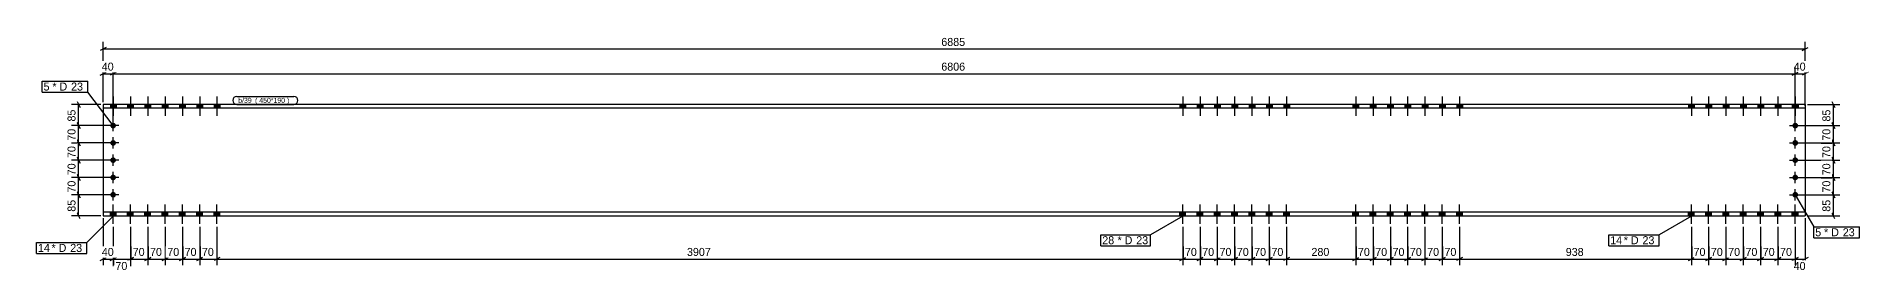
# Model space of a CAD drawing. Header units: millimetres. Extents: x 32 to 20329, y 26 to 977.
# Drawn here: x 12953 to 20329, y 26 to 977 of the extents above; entities that cross this region are included whole.
import ezdxf

# ---------------------------------------------------------------- set-up
doc = ezdxf.new("R2010")
doc.units = ezdxf.units.MM
doc.styles.add('Comic Sans MS', font='COMIC.TTF', dxfattribs={"height": 0.2})

msp = doc.modelspace()

# ---------------------------------------------------------------- hatches: boundary and pattern name
at = {"linetype": 'Continuous'}
for points in [[(13252, 686.8), (13275, 686.8), (13275, 701.4), (13252, 701.4)], [(13252, 686.8), (13275, 686.8), (13275, 701.4), (13252, 701.4)], [(13322, 686.8), (13345, 686.8), (13345, 701.4), (13322, 701.4)], [(13322, 686.8), (13345, 686.8), (13345, 701.4), (13322, 701.4)], [(13392, 686.8), (13415, 686.8), (13415, 701.4), (13392, 701.4)], [(13392, 686.8), (13415, 686.8), (13415, 701.4), (13392, 701.4)], [(13462, 686.8), (13485, 686.8), (13485, 701.4), (13462, 701.4)], [(13462, 686.8), (13485, 686.8), (13485, 701.4), (13462, 701.4)], [(13532, 686.8), (13555, 686.8), (13555, 701.4), (13532, 701.4)], [(13532, 686.8), (13555, 686.8), (13555, 701.4), (13532, 701.4)], [(13602, 686.8), (13625, 686.8), (13625, 701.4), (13602, 701.4)], [(13602, 686.8), (13625, 686.8), (13625, 701.4), (13602, 701.4)], [(13672, 686.8), (13695, 686.8), (13695, 701.4), (13672, 701.4)], [(13672, 686.8), (13695, 686.8), (13695, 701.4), (13672, 701.4)], [(17602.3, 701.4), (17579.3, 701.4), (17579.3, 686.8), (17602.3, 686.8)], [(17602.3, 701.4), (17579.3, 701.4), (17579.3, 686.8), (17602.3, 686.8)], [(17672.3, 701.4), (17649.3, 701.4), (17649.3, 686.8), (17672.3, 686.8)], [(17672.3, 701.4), (17649.3, 701.4), (17649.3, 686.8), (17672.3, 686.8)], [(17742.3, 701.4), (17719.3, 701.4), (17719.3, 686.8), (17742.3, 686.8)], [(17742.3, 701.4), (17719.3, 701.4), (17719.3, 686.8), (17742.3, 686.8)], [(17812.3, 701.4), (17789.3, 701.4), (17789.3, 686.8), (17812.3, 686.8)], [(17812.3, 701.4), (17789.3, 701.4), (17789.3, 686.8), (17812.3, 686.8)], [(17882.3, 701.4), (17859.3, 701.4), (17859.3, 686.8), (17882.3, 686.8)], [(17882.3, 701.4), (17859.3, 701.4), (17859.3, 686.8), (17882.3, 686.8)], [(17952.3, 701.4), (17929.3, 701.4), (17929.3, 686.8), (17952.3, 686.8)], [(17952.3, 701.4), (17929.3, 701.4), (17929.3, 686.8), (17952.3, 686.8)], [(18022.3, 701.4), (17999.3, 701.4), (17999.3, 686.8), (18022.3, 686.8)], [(18022.3, 701.4), (17999.3, 701.4), (17999.3, 686.8), (18022.3, 686.8)], [(18279.3, 686.8), (18302.3, 686.8), (18302.3, 701.4), (18279.3, 701.4)], [(18279.3, 686.8), (18302.3, 686.8), (18302.3, 701.4), (18279.3, 701.4)], [(18349.3, 686.8), (18372.3, 686.8), (18372.3, 701.4), (18349.3, 701.4)], [(18349.3, 686.8), (18372.3, 686.8), (18372.3, 701.4), (18349.3, 701.4)], [(18419.3, 686.8), (18442.3, 686.8), (18442.3, 701.4), (18419.3, 701.4)], [(18419.3, 686.8), (18442.3, 686.8), (18442.3, 701.4), (18419.3, 701.4)], [(18489.3, 686.8), (18512.3, 686.8), (18512.3, 701.4), (18489.3, 701.4)], [(18489.3, 686.8), (18512.3, 686.8), (18512.3, 701.4), (18489.3, 701.4)], [(18559.3, 686.8), (18582.3, 686.8), (18582.3, 701.4), (18559.3, 701.4)], [(18559.3, 686.8), (18582.3, 686.8), (18582.3, 701.4), (18559.3, 701.4)], [(18629.3, 686.8), (18652.3, 686.8), (18652.3, 701.4), (18629.3, 701.4)], [(18629.3, 686.8), (18652.3, 686.8), (18652.3, 701.4), (18629.3, 701.4)], [(18699.3, 686.8), (18722.3, 686.8), (18722.3, 701.4), (18699.3, 701.4)], [(18699.3, 686.8), (18722.3, 686.8), (18722.3, 701.4), (18699.3, 701.4)], [(19660.2, 701.4), (19637.2, 701.4), (19637.2, 686.8), (19660.2, 686.8)], [(19660.2, 701.4), (19637.2, 701.4), (19637.2, 686.8), (19660.2, 686.8)], [(19730.2, 701.4), (19707.2, 701.4), (19707.2, 686.8), (19730.2, 686.8)], [(19730.2, 701.4), (19707.2, 701.4), (19707.2, 686.8), (19730.2, 686.8)], [(19800.2, 701.4), (19777.2, 701.4), (19777.2, 686.8), (19800.2, 686.8)], [(19800.2, 701.4), (19777.2, 701.4), (19777.2, 686.8), (19800.2, 686.8)], [(19870.2, 701.4), (19847.2, 701.4), (19847.2, 686.8), (19870.2, 686.8)], [(19870.2, 701.4), (19847.2, 701.4), (19847.2, 686.8), (19870.2, 686.8)], [(19940.2, 701.4), (19917.2, 701.4), (19917.2, 686.8), (19940.2, 686.8)], [(19940.2, 701.4), (19917.2, 701.4), (19917.2, 686.8), (19940.2, 686.8)], [(20010.2, 701.4), (19987.2, 701.4), (19987.2, 686.8), (20010.2, 686.8)], [(20010.2, 701.4), (19987.2, 701.4), (19987.2, 686.8), (20010.2, 686.8)], [(20080.2, 701.4), (20057.2, 701.4), (20057.2, 686.8), (20080.2, 686.8)], [(20080.2, 701.4), (20057.2, 701.4), (20057.2, 686.8), (20080.2, 686.8)], [(13251.8, 616.4, -1), (13274.8, 616.4, -1)], [(20057.5, 616.4, -1), (20080.5, 616.4, -1)], [(13251.8, 546.4, -1), (13274.8, 546.4, -1)], [(20057.5, 546.4, -1), (20080.5, 546.4, -1)], [(13251.8, 476.4, -1), (13274.8, 476.4, -1)], [(20057.5, 476.4, -1), (20080.5, 476.4, -1)], [(13251.8, 406.4, -1), (13274.8, 406.4, -1)], [(20057.5, 406.4, -1), (20080.5, 406.4, -1)], [(13251.8, 336.4, -1), (13274.8, 336.4, -1)], [(20057.5, 336.4, -1), (20080.5, 336.4, -1)], [(13252, 251.4), (13275, 251.4), (13275, 266), (13252, 266)], [(13252, 251.4), (13275, 251.4), (13275, 266), (13252, 266)], [(13322, 251.4), (13345, 251.4), (13345, 266), (13322, 266)], [(13322, 251.4), (13345, 251.4), (13345, 266), (13322, 266)], [(13392, 251.4), (13415, 251.4), (13415, 266), (13392, 266)], [(13392, 251.4), (13415, 251.4), (13415, 266), (13392, 266)], [(13462, 251.4), (13485, 251.4), (13485, 266), (13462, 266)], [(13462, 251.4), (13485, 251.4), (13485, 266), (13462, 266)], [(13532, 251.4), (13555, 251.4), (13555, 266), (13532, 266)], [(13532, 251.4), (13555, 251.4), (13555, 266), (13532, 266)], [(13602, 251.4), (13625, 251.4), (13625, 266), (13602, 266)], [(13602, 251.4), (13625, 251.4), (13625, 266), (13602, 266)], [(13672, 251.4), (13695, 251.4), (13695, 266), (13672, 266)], [(13672, 251.4), (13695, 251.4), (13695, 266), (13672, 266)], [(17602.3, 266), (17579.3, 266), (17579.3, 251.4), (17602.3, 251.4)], [(17602.3, 266), (17579.3, 266), (17579.3, 251.4), (17602.3, 251.4)], [(17672.3, 266), (17649.3, 266), (17649.3, 251.4), (17672.3, 251.4)], [(17672.3, 266), (17649.3, 266), (17649.3, 251.4), (17672.3, 251.4)], [(17742.3, 266), (17719.3, 266), (17719.3, 251.4), (17742.3, 251.4)], [(17742.3, 266), (17719.3, 266), (17719.3, 251.4), (17742.3, 251.4)], [(17812.3, 266), (17789.3, 266), (17789.3, 251.4), (17812.3, 251.4)], [(17812.3, 266), (17789.3, 266), (17789.3, 251.4), (17812.3, 251.4)], [(17882.3, 266), (17859.3, 266), (17859.3, 251.4), (17882.3, 251.4)], [(17882.3, 266), (17859.3, 266), (17859.3, 251.4), (17882.3, 251.4)], [(17952.3, 266), (17929.3, 266), (17929.3, 251.4), (17952.3, 251.4)], [(17952.3, 266), (17929.3, 266), (17929.3, 251.4), (17952.3, 251.4)], [(18022.3, 266), (17999.3, 266), (17999.3, 251.4), (18022.3, 251.4)], [(18022.3, 266), (17999.3, 266), (17999.3, 251.4), (18022.3, 251.4)], [(18279.3, 251.4), (18302.3, 251.4), (18302.3, 266), (18279.3, 266)], [(18279.3, 251.4), (18302.3, 251.4), (18302.3, 266), (18279.3, 266)], [(18349.3, 251.4), (18372.3, 251.4), (18372.3, 266), (18349.3, 266)], [(18349.3, 251.4), (18372.3, 251.4), (18372.3, 266), (18349.3, 266)], [(18419.3, 251.4), (18442.3, 251.4), (18442.3, 266), (18419.3, 266)], [(18419.3, 251.4), (18442.3, 251.4), (18442.3, 266), (18419.3, 266)], [(18489.3, 251.4), (18512.3, 251.4), (18512.3, 266), (18489.3, 266)], [(18489.3, 251.4), (18512.3, 251.4), (18512.3, 266), (18489.3, 266)], [(18559.3, 251.4), (18582.3, 251.4), (18582.3, 266), (18559.3, 266)], [(18559.3, 251.4), (18582.3, 251.4), (18582.3, 266), (18559.3, 266)], [(18629.3, 251.4), (18652.3, 251.4), (18652.3, 266), (18629.3, 266)], [(18629.3, 251.4), (18652.3, 251.4), (18652.3, 266), (18629.3, 266)], [(18699.3, 251.4), (18722.3, 251.4), (18722.3, 266), (18699.3, 266)], [(18699.3, 251.4), (18722.3, 251.4), (18722.3, 266), (18699.3, 266)], [(19660.2, 266), (19637.2, 266), (19637.2, 251.4), (19660.2, 251.4)], [(19660.2, 266), (19637.2, 266), (19637.2, 251.4), (19660.2, 251.4)], [(19730.2, 266), (19707.2, 266), (19707.2, 251.4), (19730.2, 251.4)], [(19730.2, 266), (19707.2, 266), (19707.2, 251.4), (19730.2, 251.4)], [(19800.2, 266), (19777.2, 266), (19777.2, 251.4), (19800.2, 251.4)], [(19800.2, 266), (19777.2, 266), (19777.2, 251.4), (19800.2, 251.4)], [(19870.2, 266), (19847.2, 266), (19847.2, 251.4), (19870.2, 251.4)], [(19870.2, 266), (19847.2, 266), (19847.2, 251.4), (19870.2, 251.4)], [(19940.2, 266), (19917.2, 266), (19917.2, 251.4), (19940.2, 251.4)], [(19940.2, 266), (19917.2, 266), (19917.2, 251.4), (19940.2, 251.4)], [(20010.2, 266), (19987.2, 266), (19987.2, 251.4), (20010.2, 251.4)], [(20010.2, 266), (19987.2, 266), (19987.2, 251.4), (20010.2, 251.4)], [(20080.2, 266), (20057.2, 266), (20057.2, 251.4), (20080.2, 251.4)], [(20080.2, 266), (20057.2, 266), (20057.2, 251.4), (20080.2, 251.4)]]:
    msp.add_hatch(color=3, dxfattribs=at).paths.add_polyline_path(points)

# ---------------------------------------------------------------- linework, layer by layer
at = {"color": 8, "linetype": 'Continuous'}
for p, q in [((13235.5, 932.4), (13211.5, 920.4)), ((13223.5, 711.4), (13223.5, 954.8)), ((13223.5, 926.4), (20108.7, 926.4)), ((20096.7, 920.4), (20120.7, 932.4)), ((20108.7, 696.8), (20108.7, 954.8)), ((13211.5, 820.4), (13235.5, 832.4)), ((13223.5, 711.4), (13223.5, 854.8)), ((13223.5, 826.4), (13263.3, 826.4)), ((13275.3, 832.4), (13251.3, 820.4)), ((13275.3, 832.4), (13251.3, 820.4)), ((13263.3, 626.4), (13263.3, 854.8)), ((13263.3, 626.4), (13263.3, 854.8)), ((20057, 820.4), (20081, 832.4)), ((20069, 626.4), (20069, 854.8)), ((20069, 826.4), (20108.7, 826.4)), ((20120.7, 832.4), (20096.7, 820.4)), ((20108.7, 711.4), (20108.7, 854.8)), ((13213.5, 701.4), (13095.1, 701.4)), ((13117.5, 713.4), (13129.5, 689.4)), ((13123.5, 616.4), (13123.5, 701.4)), ((20118.7, 701.4), (20249.1, 701.4)), ((20217.5, 713.4), (20229.5, 689.4)), ((20223.5, 616.4), (20223.5, 701.4)), ((13253.3, 616.4), (13095.1, 616.4)), ((13129.5, 604.4), (13117.5, 628.4)), ((20079, 616.4), (20249.1, 616.4)), ((20229.5, 604.4), (20217.5, 628.4)), ((13253.3, 546.4), (13095.1, 546.4)), ((13117.5, 558.4), (13129.5, 534.4)), ((13123.5, 476.4), (13123.5, 546.4)), ((20079, 546.4), (20249.1, 546.4)), ((20217.5, 558.4), (20229.5, 534.4)), ((20223.5, 476.4), (20223.5, 546.4)), ((13253.3, 476.4), (13095.1, 476.4)), ((13129.5, 464.4), (13117.5, 488.4)), ((20079, 476.4), (20249.1, 476.4)), ((20229.5, 464.4), (20217.5, 488.4)), ((13253.3, 406.4), (13095.1, 406.4)), ((13129.5, 394.4), (13117.5, 418.4)), ((20079, 406.4), (20249.1, 406.4)), ((20217.5, 418.4), (20229.5, 394.4)), ((20223.5, 336.4), (20223.5, 406.4)), ((13253.3, 336.4), (13095.1, 336.4)), ((13129.5, 324.4), (13117.5, 348.4)), ((20079, 336.4), (20249.1, 336.4)), ((20229.5, 324.4), (20217.5, 348.4)), ((13213.5, 251.4), (13095.1, 251.4)), ((13129.5, 239.4), (13117.5, 263.4)), ((13223.5, 241.4), (13223.5, 50.8)), ((20108.7, 241.4), (20108.7, 48)), ((20118.7, 251.4), (20249.1, 251.4)), ((20229.5, 239.4), (20217.5, 263.4)), ((13263.5, 206.7), (13263.5, 48)), ((13333.5, 206.7), (13333.5, 50.8)), ((13403.5, 206.7), (13403.5, 50.8)), ((13473.5, 206.7), (13473.5, 50.8)), ((13543.5, 206.7), (13543.5, 50.8)), ((13613.5, 206.7), (13613.5, 50.8)), ((13683.5, 206.7), (13683.5, 50.8)), ((13683.5, 206.7), (13683.5, 50.8)), ((17590.8, 206.7), (17590.8, 50.8)), ((17660.8, 206.7), (17660.8, 50.8)), ((17730.8, 206.7), (17730.8, 50.8)), ((17800.8, 206.7), (17800.8, 50.8)), ((17870.8, 206.7), (17870.8, 50.8)), ((17940.8, 206.7), (17940.8, 50.8)), ((18010.8, 206.7), (18010.8, 50.8)), ((18010.8, 206.7), (18010.8, 50.8)), ((18290.8, 206.7), (18290.8, 50.8)), ((18360.8, 206.7), (18360.8, 50.8)), ((18430.8, 206.7), (18430.8, 50.8)), ((18500.8, 206.7), (18500.8, 50.8)), ((18570.8, 206.7), (18570.8, 50.8)), ((18640.8, 206.7), (18640.8, 50.8)), ((18710.8, 206.7), (18710.8, 50.8)), ((18710.8, 206.7), (18710.8, 50.8)), ((19648.7, 206.7), (19648.7, 50.8)), ((19718.7, 206.7), (19718.7, 50.8)), ((19788.7, 206.7), (19788.7, 50.8)), ((19858.7, 206.7), (19858.7, 50.8)), ((19928.7, 206.7), (19928.7, 50.8)), ((19998.7, 206.7), (19998.7, 50.8)), ((20068.7, 206.7), (20068.7, 48)), ((13251.5, 70.4), (13275.5, 82.4)), ((13321.5, 70.4), (13345.5, 82.4)), ((13391.5, 70.4), (13415.5, 82.4)), ((13403.5, 76.4), (13473.5, 76.4)), ((13485.5, 82.4), (13461.5, 70.4)), ((13531.5, 70.4), (13555.5, 82.4)), ((13601.5, 70.4), (13625.5, 82.4)), ((13613.5, 76.4), (13683.5, 76.4)), ((13695.5, 82.4), (13671.5, 70.4)), ((13695.5, 82.4), (13671.5, 70.4)), ((17578.8, 70.4), (17602.8, 82.4)), ((17648.8, 70.4), (17672.8, 82.4)), ((17660.8, 76.4), (17730.8, 76.4)), ((17742.8, 82.4), (17718.8, 70.4)), ((17788.8, 70.4), (17812.8, 82.4)), ((17858.8, 70.4), (17882.8, 82.4)), ((17928.8, 70.4), (17952.8, 82.4)), ((17940.8, 76.4), (18010.8, 76.4)), ((18022.8, 82.4), (17998.8, 70.4)), ((18022.8, 82.4), (17998.8, 70.4)), ((18278.8, 70.4), (18302.8, 82.4)), ((18348.8, 70.4), (18372.8, 82.4)), ((18418.8, 70.4), (18442.8, 82.4)), ((18488.8, 70.4), (18512.8, 82.4)), ((18500.8, 76.4), (18570.8, 76.4)), ((18582.8, 82.4), (18558.8, 70.4)), ((18628.8, 70.4), (18652.8, 82.4)), ((18640.8, 76.4), (18710.8, 76.4)), ((18722.8, 82.4), (18698.8, 70.4)), ((18722.8, 82.4), (18698.8, 70.4)), ((19636.7, 70.4), (19660.7, 82.4)), ((19706.7, 70.4), (19730.7, 82.4)), ((19718.7, 76.4), (19788.7, 76.4)), ((19800.7, 82.4), (19776.7, 70.4)), ((19846.7, 70.4), (19870.7, 82.4)), ((19916.7, 70.4), (19940.7, 82.4)), ((19986.7, 70.4), (20010.7, 82.4)), ((20056.7, 70.4), (20080.7, 82.4)), ((20068.7, 76.4), (20108.7, 76.4)), ((20120.7, 82.4), (20096.7, 70.4))]:
    msp.add_line(p, q, dxfattribs=at)
at = {"color": 7, "linetype": 'Continuous'}
for p, q in [((13223.5, 701.4), (13223.5, 251.4)), ((20108.7, 701.4), (13223.5, 701.4)), ((20108.7, 686.8), (13223.5, 686.8)), ((19941.2, 686.8), (19941.2, 701.4)), ((20108.7, 701.4), (20108.7, 251.4)), ((20108.7, 266), (13223.5, 266)), ((13223.5, 251.4), (20108.7, 251.4)), ((19941.2, 251.4), (19941.2, 266))]:
    msp.add_line(p, q, dxfattribs=at)
at = {"color": 3, "linetype": 'Continuous'}
for p, q in [((13252, 701.4), (13252, 686.8)), ((13252, 701.4), (13252, 686.8)), ((13263.5, 733.6), (13263.5, 655.4)), ((13263.5, 733.6), (13263.5, 655.4)), ((13275, 701.4), (13275, 686.8)), ((13275, 701.4), (13275, 686.8)), ((13322, 701.4), (13322, 686.8)), ((13322, 701.4), (13322, 686.8)), ((13333.5, 733.6), (13333.5, 655.4)), ((13333.5, 733.6), (13333.5, 655.4)), ((13345, 701.4), (13345, 686.8)), ((13345, 701.4), (13345, 686.8)), ((13392, 701.4), (13392, 686.8)), ((13392, 701.4), (13392, 686.8)), ((13403.5, 733.6), (13403.5, 655.4)), ((13403.5, 733.6), (13403.5, 655.4)), ((13415, 701.4), (13415, 686.8)), ((13415, 701.4), (13415, 686.8)), ((13462, 701.4), (13462, 686.8)), ((13462, 701.4), (13462, 686.8)), ((13473.5, 733.6), (13473.5, 655.4)), ((13473.5, 733.6), (13473.5, 655.4)), ((13485, 701.4), (13485, 686.8)), ((13485, 701.4), (13485, 686.8)), ((13532, 701.4), (13532, 686.8)), ((13532, 701.4), (13532, 686.8)), ((13543.5, 733.6), (13543.5, 655.4)), ((13543.5, 733.6), (13543.5, 655.4)), ((13555, 701.4), (13555, 686.8)), ((13555, 701.4), (13555, 686.8)), ((13602, 701.4), (13602, 686.8)), ((13602, 701.4), (13602, 686.8)), ((13613.5, 733.6), (13613.5, 655.4)), ((13613.5, 733.6), (13613.5, 655.4)), ((13625, 701.4), (13625, 686.8)), ((13625, 701.4), (13625, 686.8)), ((13672, 701.4), (13672, 686.8)), ((13672, 701.4), (13672, 686.8)), ((13683.5, 733.6), (13683.5, 655.4)), ((13683.5, 733.6), (13683.5, 655.4)), ((13695, 701.4), (13695, 686.8)), ((13695, 701.4), (13695, 686.8)), ((17579.3, 701.4), (17579.3, 686.8)), ((17579.3, 701.4), (17579.3, 686.8)), ((17590.8, 733.6), (17590.8, 655.4)), ((17590.8, 733.6), (17590.8, 655.4)), ((17602.3, 701.4), (17602.3, 686.8)), ((17602.3, 701.4), (17602.3, 686.8)), ((17649.3, 701.4), (17649.3, 686.8)), ((17649.3, 701.4), (17649.3, 686.8)), ((17660.8, 733.6), (17660.8, 655.4)), ((17660.8, 733.6), (17660.8, 655.4)), ((17672.3, 701.4), (17672.3, 686.8)), ((17672.3, 701.4), (17672.3, 686.8)), ((17719.3, 701.4), (17719.3, 686.8)), ((17719.3, 701.4), (17719.3, 686.8)), ((17730.8, 733.6), (17730.8, 655.4)), ((17730.8, 733.6), (17730.8, 655.4)), ((17742.3, 701.4), (17742.3, 686.8)), ((17742.3, 701.4), (17742.3, 686.8)), ((17789.3, 701.4), (17789.3, 686.8)), ((17789.3, 701.4), (17789.3, 686.8)), ((17800.8, 733.6), (17800.8, 655.4)), ((17800.8, 733.6), (17800.8, 655.4)), ((17812.3, 701.4), (17812.3, 686.8)), ((17812.3, 701.4), (17812.3, 686.8)), ((17859.3, 701.4), (17859.3, 686.8)), ((17859.3, 701.4), (17859.3, 686.8)), ((17870.8, 733.6), (17870.8, 655.4)), ((17870.8, 733.6), (17870.8, 655.4)), ((17882.3, 701.4), (17882.3, 686.8)), ((17882.3, 701.4), (17882.3, 686.8)), ((17929.3, 701.4), (17929.3, 686.8)), ((17929.3, 701.4), (17929.3, 686.8)), ((17940.8, 733.6), (17940.8, 655.4)), ((17940.8, 733.6), (17940.8, 655.4)), ((17952.3, 701.4), (17952.3, 686.8)), ((17952.3, 701.4), (17952.3, 686.8)), ((17999.3, 701.4), (17999.3, 686.8)), ((17999.3, 701.4), (17999.3, 686.8)), ((18010.8, 733.6), (18010.8, 655.4)), ((18010.8, 733.6), (18010.8, 655.4)), ((18022.3, 701.4), (18022.3, 686.8)), ((18022.3, 701.4), (18022.3, 686.8)), ((18279.3, 701.4), (18279.3, 686.8)), ((18279.3, 701.4), (18279.3, 686.8)), ((18290.8, 733.6), (18290.8, 655.4)), ((18290.8, 733.6), (18290.8, 655.4)), ((18302.3, 701.4), (18302.3, 686.8)), ((18302.3, 701.4), (18302.3, 686.8)), ((18349.3, 701.4), (18349.3, 686.8)), ((18349.3, 701.4), (18349.3, 686.8)), ((18360.8, 733.6), (18360.8, 655.4)), ((18360.8, 733.6), (18360.8, 655.4)), ((18372.3, 701.4), (18372.3, 686.8)), ((18372.3, 701.4), (18372.3, 686.8)), ((18419.3, 701.4), (18419.3, 686.8)), ((18419.3, 701.4), (18419.3, 686.8)), ((18430.8, 733.6), (18430.8, 655.4)), ((18430.8, 733.6), (18430.8, 655.4)), ((18442.3, 701.4), (18442.3, 686.8)), ((18442.3, 701.4), (18442.3, 686.8)), ((18489.3, 701.4), (18489.3, 686.8)), ((18489.3, 701.4), (18489.3, 686.8)), ((18500.8, 733.6), (18500.8, 655.4)), ((18500.8, 733.6), (18500.8, 655.4)), ((18512.3, 701.4), (18512.3, 686.8)), ((18512.3, 701.4), (18512.3, 686.8)), ((18559.3, 701.4), (18559.3, 686.8)), ((18559.3, 701.4), (18559.3, 686.8)), ((18570.8, 733.6), (18570.8, 655.4)), ((18570.8, 733.6), (18570.8, 655.4)), ((18582.3, 701.4), (18582.3, 686.8)), ((18582.3, 701.4), (18582.3, 686.8)), ((18629.3, 701.4), (18629.3, 686.8)), ((18629.3, 701.4), (18629.3, 686.8)), ((18640.8, 733.6), (18640.8, 655.4)), ((18640.8, 733.6), (18640.8, 655.4)), ((18652.3, 701.4), (18652.3, 686.8)), ((18652.3, 701.4), (18652.3, 686.8)), ((18699.3, 701.4), (18699.3, 686.8)), ((18699.3, 701.4), (18699.3, 686.8)), ((18710.8, 733.6), (18710.8, 655.4)), ((18710.8, 733.6), (18710.8, 655.4)), ((18722.3, 701.4), (18722.3, 686.8)), ((18722.3, 701.4), (18722.3, 686.8)), ((19637.2, 701.4), (19637.2, 686.8)), ((19637.2, 701.4), (19637.2, 686.8)), ((19648.7, 733.6), (19648.7, 655.4)), ((19648.7, 733.6), (19648.7, 655.4)), ((19660.2, 701.4), (19660.2, 686.8)), ((19660.2, 701.4), (19660.2, 686.8)), ((19707.2, 701.4), (19707.2, 686.8)), ((19707.2, 701.4), (19707.2, 686.8)), ((19718.7, 733.6), (19718.7, 655.4)), ((19718.7, 733.6), (19718.7, 655.4)), ((19730.2, 701.4), (19730.2, 686.8)), ((19730.2, 701.4), (19730.2, 686.8)), ((19777.2, 701.4), (19777.2, 686.8)), ((19777.2, 701.4), (19777.2, 686.8)), ((19788.7, 733.6), (19788.7, 655.4)), ((19788.7, 733.6), (19788.7, 655.4)), ((19800.2, 701.4), (19800.2, 686.8)), ((19800.2, 701.4), (19800.2, 686.8)), ((19847.2, 701.4), (19847.2, 686.8)), ((19847.2, 701.4), (19847.2, 686.8)), ((19858.7, 733.6), (19858.7, 655.4)), ((19858.7, 733.6), (19858.7, 655.4)), ((19870.2, 701.4), (19870.2, 686.8)), ((19870.2, 701.4), (19870.2, 686.8)), ((19917.2, 701.4), (19917.2, 686.8)), ((19917.2, 701.4), (19917.2, 686.8)), ((19928.7, 733.6), (19928.7, 655.4)), ((19928.7, 733.6), (19928.7, 655.4)), ((19940.2, 701.4), (19940.2, 686.8)), ((19940.2, 701.4), (19940.2, 686.8)), ((19987.2, 701.4), (19987.2, 686.8)), ((19987.2, 701.4), (19987.2, 686.8)), ((19998.7, 733.6), (19998.7, 655.4)), ((19998.7, 733.6), (19998.7, 655.4)), ((20010.2, 701.4), (20010.2, 686.8)), ((20010.2, 701.4), (20010.2, 686.8)), ((20057.2, 701.4), (20057.2, 686.8)), ((20057.2, 701.4), (20057.2, 686.8)), ((20068.7, 733.6), (20068.7, 655.4)), ((20068.7, 733.6), (20068.7, 655.4)), ((20080.2, 701.4), (20080.2, 686.8)), ((20080.2, 701.4), (20080.2, 686.8)), ((13286.3, 616.4), (13240.3, 616.4)), ((13263.3, 593.4), (13263.3, 639.4)), ((20046, 616.4), (20092, 616.4)), ((20069, 593.4), (20069, 639.4)), ((13286.3, 546.4), (13240.3, 546.4)), ((13263.3, 523.4), (13263.3, 569.4)), ((20046, 546.4), (20092, 546.4)), ((20069, 523.4), (20069, 569.4)), ((13286.3, 476.4), (13240.3, 476.4)), ((13263.3, 453.4), (13263.3, 499.4)), ((20046, 476.4), (20092, 476.4)), ((20069, 453.4), (20069, 499.4)), ((13286.3, 406.4), (13240.3, 406.4)), ((13263.3, 383.4), (13263.3, 429.4)), ((20046, 406.4), (20092, 406.4)), ((20069, 383.4), (20069, 429.4)), ((13286.3, 336.4), (13240.3, 336.4)), ((13263.3, 313.4), (13263.3, 359.4)), ((13263.5, 219.2), (13263.5, 297.4)), ((13263.5, 219.2), (13263.5, 297.4)), ((13333.5, 219.2), (13333.5, 297.4)), ((13333.5, 219.2), (13333.5, 297.4)), ((13403.5, 219.2), (13403.5, 297.4)), ((13403.5, 219.2), (13403.5, 297.4)), ((13473.5, 219.2), (13473.5, 297.4)), ((13473.5, 219.2), (13473.5, 297.4)), ((13543.5, 219.2), (13543.5, 297.4)), ((13543.5, 219.2), (13543.5, 297.4)), ((13613.5, 219.2), (13613.5, 297.4)), ((13613.5, 219.2), (13613.5, 297.4)), ((13683.5, 219.2), (13683.5, 297.4)), ((13683.5, 219.2), (13683.5, 297.4)), ((17590.8, 219.2), (17590.8, 297.4)), ((17590.8, 219.2), (17590.8, 297.4)), ((17660.8, 219.2), (17660.8, 297.4)), ((17660.8, 219.2), (17660.8, 297.4)), ((17730.8, 219.2), (17730.8, 297.4)), ((17730.8, 219.2), (17730.8, 297.4)), ((17800.8, 219.2), (17800.8, 297.4)), ((17800.8, 219.2), (17800.8, 297.4)), ((17870.8, 219.2), (17870.8, 297.4)), ((17870.8, 219.2), (17870.8, 297.4)), ((17940.8, 219.2), (17940.8, 297.4)), ((17940.8, 219.2), (17940.8, 297.4)), ((18010.8, 219.2), (18010.8, 297.4)), ((18010.8, 219.2), (18010.8, 297.4)), ((18290.8, 219.2), (18290.8, 297.4)), ((18290.8, 219.2), (18290.8, 297.4)), ((18360.8, 219.2), (18360.8, 297.4)), ((18360.8, 219.2), (18360.8, 297.4)), ((18430.8, 219.2), (18430.8, 297.4)), ((18430.8, 219.2), (18430.8, 297.4)), ((18500.8, 219.2), (18500.8, 297.4)), ((18500.8, 219.2), (18500.8, 297.4)), ((18570.8, 219.2), (18570.8, 297.4)), ((18570.8, 219.2), (18570.8, 297.4)), ((18640.8, 219.2), (18640.8, 297.4)), ((18640.8, 219.2), (18640.8, 297.4)), ((18710.8, 219.2), (18710.8, 297.4)), ((18710.8, 219.2), (18710.8, 297.4)), ((19648.7, 219.2), (19648.7, 297.4)), ((19648.7, 219.2), (19648.7, 297.4)), ((19718.7, 219.2), (19718.7, 297.4)), ((19718.7, 219.2), (19718.7, 297.4)), ((19788.7, 219.2), (19788.7, 297.4)), ((19788.7, 219.2), (19788.7, 297.4)), ((19858.7, 219.2), (19858.7, 297.4)), ((19858.7, 219.2), (19858.7, 297.4)), ((19928.7, 219.2), (19928.7, 297.4)), ((19928.7, 219.2), (19928.7, 297.4)), ((19998.7, 219.2), (19998.7, 297.4)), ((19998.7, 219.2), (19998.7, 297.4)), ((20046, 336.4), (20092, 336.4)), ((20068.7, 219.2), (20068.7, 297.4)), ((20068.7, 219.2), (20068.7, 297.4)), ((20069, 313.4), (20069, 359.4)), ((13252, 251.4), (13252, 266)), ((13252, 251.4), (13252, 266)), ((13275, 251.4), (13275, 266)), ((13275, 251.4), (13275, 266)), ((13322, 251.4), (13322, 266)), ((13322, 251.4), (13322, 266)), ((13345, 251.4), (13345, 266)), ((13345, 251.4), (13345, 266)), ((13392, 251.4), (13392, 266)), ((13392, 251.4), (13392, 266)), ((13415, 251.4), (13415, 266)), ((13415, 251.4), (13415, 266)), ((13462, 251.4), (13462, 266)), ((13462, 251.4), (13462, 266)), ((13485, 251.4), (13485, 266)), ((13485, 251.4), (13485, 266)), ((13532, 251.4), (13532, 266)), ((13532, 251.4), (13532, 266)), ((13555, 251.4), (13555, 266)), ((13555, 251.4), (13555, 266)), ((13602, 251.4), (13602, 266)), ((13602, 251.4), (13602, 266)), ((13625, 251.4), (13625, 266)), ((13625, 251.4), (13625, 266)), ((13672, 251.4), (13672, 266)), ((13672, 251.4), (13672, 266)), ((13695, 251.4), (13695, 266)), ((13695, 251.4), (13695, 266)), ((17579.3, 251.4), (17579.3, 266)), ((17579.3, 251.4), (17579.3, 266)), ((17602.3, 251.4), (17602.3, 266)), ((17602.3, 251.4), (17602.3, 266)), ((17649.3, 251.4), (17649.3, 266)), ((17649.3, 251.4), (17649.3, 266)), ((17672.3, 251.4), (17672.3, 266)), ((17672.3, 251.4), (17672.3, 266)), ((17719.3, 251.4), (17719.3, 266)), ((17719.3, 251.4), (17719.3, 266)), ((17742.3, 251.4), (17742.3, 266)), ((17742.3, 251.4), (17742.3, 266)), ((17789.3, 251.4), (17789.3, 266)), ((17789.3, 251.4), (17789.3, 266)), ((17812.3, 251.4), (17812.3, 266)), ((17812.3, 251.4), (17812.3, 266)), ((17859.3, 251.4), (17859.3, 266)), ((17859.3, 251.4), (17859.3, 266)), ((17882.3, 251.4), (17882.3, 266)), ((17882.3, 251.4), (17882.3, 266)), ((17929.3, 251.4), (17929.3, 266)), ((17929.3, 251.4), (17929.3, 266)), ((17952.3, 251.4), (17952.3, 266)), ((17952.3, 251.4), (17952.3, 266)), ((17999.3, 251.4), (17999.3, 266)), ((17999.3, 251.4), (17999.3, 266)), ((18022.3, 251.4), (18022.3, 266)), ((18022.3, 251.4), (18022.3, 266)), ((18279.3, 251.4), (18279.3, 266)), ((18279.3, 251.4), (18279.3, 266)), ((18302.3, 251.4), (18302.3, 266)), ((18302.3, 251.4), (18302.3, 266)), ((18349.3, 251.4), (18349.3, 266)), ((18349.3, 251.4), (18349.3, 266)), ((18372.3, 251.4), (18372.3, 266)), ((18372.3, 251.4), (18372.3, 266)), ((18419.3, 251.4), (18419.3, 266)), ((18419.3, 251.4), (18419.3, 266)), ((18442.3, 251.4), (18442.3, 266)), ((18442.3, 251.4), (18442.3, 266)), ((18489.3, 251.4), (18489.3, 266)), ((18489.3, 251.4), (18489.3, 266)), ((18512.3, 251.4), (18512.3, 266)), ((18512.3, 251.4), (18512.3, 266)), ((18559.3, 251.4), (18559.3, 266)), ((18559.3, 251.4), (18559.3, 266)), ((18582.3, 251.4), (18582.3, 266)), ((18582.3, 251.4), (18582.3, 266)), ((18629.3, 251.4), (18629.3, 266)), ((18629.3, 251.4), (18629.3, 266)), ((18652.3, 251.4), (18652.3, 266)), ((18652.3, 251.4), (18652.3, 266)), ((18699.3, 251.4), (18699.3, 266)), ((18699.3, 251.4), (18699.3, 266)), ((18722.3, 251.4), (18722.3, 266)), ((18722.3, 251.4), (18722.3, 266)), ((19637.2, 251.4), (19637.2, 266)), ((19637.2, 251.4), (19637.2, 266)), ((19660.2, 251.4), (19660.2, 266)), ((19660.2, 251.4), (19660.2, 266)), ((19707.2, 251.4), (19707.2, 266)), ((19707.2, 251.4), (19707.2, 266)), ((19730.2, 251.4), (19730.2, 266)), ((19730.2, 251.4), (19730.2, 266)), ((19777.2, 251.4), (19777.2, 266)), ((19777.2, 251.4), (19777.2, 266)), ((19800.2, 251.4), (19800.2, 266)), ((19800.2, 251.4), (19800.2, 266)), ((19847.2, 251.4), (19847.2, 266)), ((19847.2, 251.4), (19847.2, 266)), ((19870.2, 251.4), (19870.2, 266)), ((19870.2, 251.4), (19870.2, 266)), ((19917.2, 251.4), (19917.2, 266)), ((19917.2, 251.4), (19917.2, 266)), ((19940.2, 251.4), (19940.2, 266)), ((19940.2, 251.4), (19940.2, 266)), ((19987.2, 251.4), (19987.2, 266)), ((19987.2, 251.4), (19987.2, 266)), ((20010.2, 251.4), (20010.2, 266)), ((20010.2, 251.4), (20010.2, 266)), ((20057.2, 251.4), (20057.2, 266)), ((20057.2, 251.4), (20057.2, 266)), ((20080.2, 251.4), (20080.2, 266)), ((20080.2, 251.4), (20080.2, 266))]:
    msp.add_line(p, q, dxfattribs=at)

# ---------------------------------------------------------------- wipeouts: each hides what was drawn before it
at = {"color": 0}
for points in [[(13007.8, 758.2), (13007.8, 790.2), (12981.8, 790.2), (12981.8, 758.2)], [(17317.4, 136.2), (17317.4, 168.2), (17265.3, 168.2), (17265.3, 136.2)], [(19365.6, 136.2), (19365.6, 168.2), (19320.4, 168.2), (19320.4, 136.2)], [(20176, 168.5), (20176, 200.5), (20150, 200.5), (20150, 168.5)], [(13004.4, 105.1), (13004.4, 137.1), (12959.1, 137.1), (12959.1, 105.1)]]:
    msp.add_wipeout(points, dxfattribs=at)

# ---------------------------------------------------------------- next in the draw order: wipeouts: each hides what was drawn before it
for points in [[(16724.6, 932.4), (16724.6, 977.2), (16607.6, 977.2), (16607.6, 932.4)], [(20121.3, 832.4), (20121.3, 877.2), (20056.4, 877.2), (20056.4, 832.4)], [(13007.8, 758.2), (13007.8, 790.2), (12981.8, 790.2), (12981.8, 758.2)], [(13117.5, 691.4), (13072.7, 691.4), (13072.7, 626.4), (13117.5, 626.4)], [(13831.6, 708.4), (13831.6, 728.4), (13769.5, 728.4), (13769.5, 708.4)], [(20217.5, 691.4), (20172.7, 691.4), (20172.7, 626.4), (20217.5, 626.4)], [(13117.5, 543.9), (13072.7, 543.9), (13072.7, 478.9), (13117.5, 478.9)], [(20217.5, 543.9), (20172.7, 543.9), (20172.7, 478.9), (20217.5, 478.9)], [(20217.5, 403.9), (20172.7, 403.9), (20172.7, 338.9), (20217.5, 338.9)], [(17317.4, 136.2), (17317.4, 168.2), (17265.3, 168.2), (17265.3, 136.2)], [(19365.6, 136.2), (19365.6, 168.2), (19320.4, 168.2), (19320.4, 136.2)], [(20176, 168.5), (20176, 200.5), (20150, 200.5), (20150, 168.5)], [(13004.4, 105.1), (13004.4, 137.1), (12959.1, 137.1), (12959.1, 105.1)], [(13471, 82.4), (13471, 127.2), (13406.1, 127.2), (13406.1, 82.4)], [(17728.3, 82.4), (17728.3, 127.2), (17663.3, 127.2), (17663.3, 82.4)], [(18568.3, 82.4), (18568.3, 127.2), (18503.3, 127.2), (18503.3, 82.4)], [(19786.1, 82.4), (19786.1, 127.2), (19721.2, 127.2), (19721.2, 82.4)], [(20121.1, 25.6), (20121.1, 70.4), (20056.2, 70.4), (20056.2, 25.6)]]:
    msp.add_wipeout(points, dxfattribs=at)

# ---------------------------------------------------------------- next in the draw order: linework, layer by layer
at = {"color": 8, "linetype": 'Continuous'}
for p, q in [((13263.3, 826.4), (20069, 826.4)), ((20057, 820.4), (20081, 832.4)), ((20069, 626.4), (20069, 854.8)), ((13253.3, 616.4), (13095.1, 616.4)), ((13117.5, 628.4), (13129.5, 604.4)), ((13123.5, 546.4), (13123.5, 616.4)), ((20079, 616.4), (20249.1, 616.4)), ((20217.5, 628.4), (20229.5, 604.4)), ((20223.5, 546.4), (20223.5, 616.4)), ((13253.3, 546.4), (13095.1, 546.4)), ((13129.5, 534.4), (13117.5, 558.4)), ((20079, 546.4), (20249.1, 546.4)), ((20229.5, 534.4), (20217.5, 558.4)), ((13253.3, 476.4), (13095.1, 476.4)), ((13117.5, 488.4), (13129.5, 464.4)), ((13123.5, 406.4), (13123.5, 476.4)), ((20079, 476.4), (20249.1, 476.4)), ((20217.5, 488.4), (20229.5, 464.4)), ((20223.5, 406.4), (20223.5, 476.4)), ((20079, 406.4), (20249.1, 406.4)), ((20229.5, 394.4), (20217.5, 418.4)), ((20079, 336.4), (20249.1, 336.4)), ((20217.5, 348.4), (20229.5, 324.4)), ((20223.5, 251.4), (20223.5, 336.4)), ((13403.5, 206.7), (13403.5, 50.8)), ((13473.5, 206.7), (13473.5, 50.8)), ((17660.8, 206.7), (17660.8, 50.8)), ((17730.8, 206.7), (17730.8, 50.8)), ((18500.8, 206.7), (18500.8, 50.8)), ((18570.8, 206.7), (18570.8, 50.8)), ((19718.7, 206.7), (19718.7, 50.8)), ((19788.7, 206.7), (19788.7, 50.8)), ((20068.7, 206.7), (20068.7, 50.8)), ((13333.5, 76.4), (13403.5, 76.4)), ((13415.5, 82.4), (13391.5, 70.4)), ((13461.5, 70.4), (13485.5, 82.4)), ((17590.8, 76.4), (17660.8, 76.4)), ((17672.8, 82.4), (17648.8, 70.4)), ((17718.8, 70.4), (17742.8, 82.4)), ((18430.8, 76.4), (18500.8, 76.4)), ((18512.8, 82.4), (18488.8, 70.4)), ((18558.8, 70.4), (18582.8, 82.4)), ((19648.7, 76.4), (19718.7, 76.4)), ((19730.7, 82.4), (19706.7, 70.4)), ((19776.7, 70.4), (19800.7, 82.4)), ((19998.7, 76.4), (20068.7, 76.4)), ((20080.7, 82.4), (20056.7, 70.4))]:
    msp.add_line(p, q, dxfattribs=at)
at = {"color": 7, "linetype": 'Continuous'}
for p, q in [((12975.8, 752.2), (12975.8, 796.2)), ((17259.3, 130.2), (17259.3, 174.2)), ((19314.4, 130.2), (19314.4, 174.2)), ((20144, 162.5), (20144, 206.5)), ((12953.1, 99.1), (12953.1, 143.1))]:
    msp.add_line(p, q, dxfattribs=at)

# ---------------------------------------------------------------- next in the draw order: texts
at = {"color": 3, "style": 'Comic Sans MS'}
for s, p in [('6885', (16614, 938.8)), ('40', (20062.8, 838.8)), ('70', (13412.5, 88.8)), ('70', (17669.7, 88.8)), ('70', (18509.7, 88.8)), ('70', (19727.6, 88.8)), ('40', (20062.6, 32))]:
    msp.add_text(s, height=32.38, dxfattribs=at).set_placement(p)
for s, p in [('85', (13111.1, 632.8)), ('85', (20211.1, 632.8)), ('70', (13111.1, 485.3)), ('70', (20211.1, 485.3)), ('70', (20211.1, 345.3))]:
    msp.add_text(s, height=32.38, rotation=90.00021, dxfattribs=at).set_placement(p)

# ---------------------------------------------------------------- next in the draw order: wipeouts: each hides what was drawn before it
at = {"color": 0}
for points in [[(13083.6, 758.2), (13083.6, 790.2), (13017.4, 790.2), (13017.4, 758.2)], [(13831.6, 708.4), (13831.6, 728.4), (13769.5, 728.4), (13769.5, 708.4)], [(17393.2, 136.2), (17393.2, 168.2), (17327, 168.2), (17327, 136.2)], [(19441.4, 136.2), (19441.4, 168.2), (19375.2, 168.2), (19375.2, 136.2)], [(20251.8, 168.5), (20251.8, 200.5), (20185.6, 200.5), (20185.6, 168.5)], [(13080.1, 105.1), (13080.1, 137.1), (13014, 137.1), (13014, 105.1)]]:
    msp.add_wipeout(points, dxfattribs=at)

# ---------------------------------------------------------------- next in the draw order: linework, layer by layer
at = {"color": 7, "linetype": 'Continuous'}
msp.add_arc((13763.5, 718.4), 16, 90, 270, dxfattribs=at)

# ---------------------------------------------------------------- next in the draw order: wipeouts: each hides what was drawn before it
at = {"color": 0}
for points in [[(13275.9, 832.4), (13275.9, 877.2), (13210.9, 877.2), (13210.9, 832.4)], [(16724.6, 832.4), (16724.6, 877.2), (16607.6, 877.2), (16607.6, 832.4)], [(13083.6, 758.2), (13083.6, 790.2), (13017.4, 790.2), (13017.4, 758.2)], [(13988.7, 708.4), (13988.7, 728.4), (13837.6, 728.4), (13837.6, 708.4)], [(13117.5, 613.9), (13072.7, 613.9), (13072.7, 548.9), (13117.5, 548.9)], [(20217.5, 613.9), (20172.7, 613.9), (20172.7, 548.9), (20217.5, 548.9)], [(13117.5, 473.9), (13072.7, 473.9), (13072.7, 408.9), (13117.5, 408.9)], [(20217.5, 473.9), (20172.7, 473.9), (20172.7, 408.9), (20217.5, 408.9)], [(20217.5, 326.4), (20172.7, 326.4), (20172.7, 261.4), (20217.5, 261.4)], [(17393.2, 136.2), (17393.2, 168.2), (17327, 168.2), (17327, 136.2)], [(19441.4, 136.2), (19441.4, 168.2), (19375.2, 168.2), (19375.2, 136.2)], [(20251.8, 168.5), (20251.8, 200.5), (20185.6, 200.5), (20185.6, 168.5)], [(13080.1, 105.1), (13080.1, 137.1), (13014, 137.1), (13014, 105.1)], [(13401, 82.4), (13401, 127.2), (13336.1, 127.2), (13336.1, 82.4)], [(17658.3, 82.4), (17658.3, 127.2), (17593.3, 127.2), (17593.3, 82.4)], [(18498.3, 82.4), (18498.3, 127.2), (18433.3, 127.2), (18433.3, 82.4)], [(19716.1, 82.4), (19716.1, 127.2), (19651.2, 127.2), (19651.2, 82.4)], [(20066.1, 82.4), (20066.1, 127.2), (20001.2, 127.2), (20001.2, 82.4)]]:
    msp.add_wipeout(points, dxfattribs=at)

# ---------------------------------------------------------------- next in the draw order: linework, layer by layer
at = {"color": 8, "linetype": 'Continuous'}
for p, q in [((13253.3, 406.4), (13095.1, 406.4)), ((13117.5, 418.4), (13129.5, 394.4)), ((13123.5, 336.4), (13123.5, 406.4)), ((13333.5, 206.7), (13333.5, 48)), ((17590.8, 206.7), (17590.8, 50.8)), ((18430.8, 206.7), (18430.8, 50.8)), ((19648.7, 206.7), (19648.7, 50.8)), ((19998.7, 206.7), (19998.7, 50.8)), ((13263.5, 76.4), (13333.5, 76.4)), ((13345.5, 82.4), (13321.5, 70.4)), ((13683.5, 76.4), (17590.8, 76.4)), ((17578.8, 70.4), (17602.8, 82.4)), ((18360.8, 76.4), (18430.8, 76.4)), ((18442.8, 82.4), (18418.8, 70.4)), ((18710.8, 76.4), (19648.7, 76.4)), ((19636.7, 70.4), (19660.7, 82.4)), ((19928.7, 76.4), (19998.7, 76.4)), ((20010.7, 82.4), (19986.7, 70.4))]:
    msp.add_line(p, q, dxfattribs=at)
at = {"color": 7, "linetype": 'Continuous'}
msp.add_line((20069, 336.4), (20144, 206.5), dxfattribs=at)

# ---------------------------------------------------------------- next in the draw order: texts
at = {"color": 3, "style": 'Comic Sans MS'}
for s, height, p in [('40', 32.38, (13217.3, 838.8)), ('6806', 32.38, (16614, 838.8)), ('5', 32.4, (12981.8, 758.2)), ('28', 32.38, (17265.3, 136.2)), ('14', 32.38, (19320.4, 136.2)), ('5', 32.4, (20150, 168.5)), ('14', 32.38, (12959.1, 105.1)), ('70', 32.38, (13342.5, 88.8)), ('70', 32.38, (17599.7, 88.8)), ('70', 32.38, (18439.7, 88.8)), ('70', 32.38, (19657.6, 88.8)), ('70', 32.38, (20007.6, 88.8))]:
    msp.add_text(s, height=height, dxfattribs=at).set_placement(p)
for s, p in [('70', (13111.1, 555.3)), ('70', (20211.1, 555.3)), ('70', (13111.1, 415.3)), ('70', (20211.1, 415.3)), ('85', (20211.1, 267.8))]:
    msp.add_text(s, height=32.38, rotation=90.00021, dxfattribs=at).set_placement(p)

# ---------------------------------------------------------------- next in the draw order: wipeouts: each hides what was drawn before it
at = {"color": 0}
for points in [[(13145.3, 758.2), (13145.3, 790.2), (13093.2, 790.2), (13093.2, 758.2)], [(13988.7, 708.4), (13988.7, 728.4), (13837.6, 728.4), (13837.6, 708.4)], [(17454.9, 136.2), (17454.9, 168.2), (17402.8, 168.2), (17402.8, 136.2)], [(19503.2, 136.2), (19503.2, 168.2), (19451, 168.2), (19451, 136.2)], [(20313.6, 168.5), (20313.6, 200.5), (20261.4, 200.5), (20261.4, 168.5)], [(13141.9, 105.1), (13141.9, 137.1), (13089.7, 137.1), (13089.7, 105.1)]]:
    msp.add_wipeout(points, dxfattribs=at)

# ---------------------------------------------------------------- next in the draw order: linework, layer by layer
at = {"color": 7, "linetype": 'Continuous'}
for p, q in [((13763.5, 734.4), (13994.7, 734.4)), ((13763.5, 702.4), (13994.7, 702.4))]:
    msp.add_line(p, q, dxfattribs=at)
msp.add_arc((13994.7, 718.4), 16, 270, 90, dxfattribs=at)

# ---------------------------------------------------------------- next in the draw order: texts
at = {"color": 3, "style": 'Comic Sans MS'}
for s, height, p in [('b/39', 20.23, (13769.5, 708.4)), ('(\xa0450*190\xa0) ', 20.234, (13837.6, 708.4))]:
    msp.add_text(s, height=height, dxfattribs=at).set_placement(p)

# ---------------------------------------------------------------- next in the draw order: wipeouts: each hides what was drawn before it
at = {"color": 0}
for points in [[(13145.3, 758.2), (13145.3, 790.2), (13093.2, 790.2), (13093.2, 758.2)], [(13117.5, 403.9), (13072.7, 403.9), (13072.7, 338.9), (13117.5, 338.9)], [(17454.9, 136.2), (17454.9, 168.2), (17402.8, 168.2), (17402.8, 136.2)], [(19503.2, 136.2), (19503.2, 168.2), (19451, 168.2), (19451, 136.2)], [(20313.6, 168.5), (20313.6, 200.5), (20261.4, 200.5), (20261.4, 168.5)], [(13141.9, 105.1), (13141.9, 137.1), (13089.7, 137.1), (13089.7, 105.1)], [(13681, 82.4), (13681, 127.2), (13616.1, 127.2), (13616.1, 82.4)], [(15695.7, 82.4), (15695.7, 127.2), (15578.6, 127.2), (15578.6, 82.4)], [(18428.3, 82.4), (18428.3, 127.2), (18363.3, 127.2), (18363.3, 82.4)], [(18708.3, 82.4), (18708.3, 127.2), (18643.3, 127.2), (18643.3, 82.4)], [(19225.2, 82.4), (19225.2, 127.2), (19134.2, 127.2), (19134.2, 82.4)], [(19996.1, 82.4), (19996.1, 127.2), (19931.2, 127.2), (19931.2, 82.4)], [(13331, 25.6), (13331, 70.4), (13266.1, 70.4), (13266.1, 25.6)]]:
    msp.add_wipeout(points, dxfattribs=at)

# ---------------------------------------------------------------- next in the draw order: linework, layer by layer
at = {"color": 7, "linetype": 'Continuous'}
for p, q in [((12975.8, 796.2), (13160.9, 796.2)), ((12975.8, 752.2), (13160.9, 752.2)), ((13160.9, 752.2), (13160.9, 796.2)), ((13263.3, 616.4), (13160.9, 752.2)), ((17590.8, 249.2), (17460.9, 174.2)), ((19648.7, 249.2), (19518.8, 174.2)), ((17259.3, 174.2), (17460.9, 174.2)), ((17460.9, 130.2), (17460.9, 174.2)), ((19314.4, 174.2), (19518.8, 174.2)), ((19518.8, 130.2), (19518.8, 174.2)), ((20144, 206.5), (20329.2, 206.5)), ((20144, 162.5), (20329.2, 162.5)), ((20329.2, 162.5), (20329.2, 206.5)), ((12953.1, 143.1), (13157.5, 143.1)), ((12953.1, 99.1), (13157.5, 99.1)), ((13157.5, 99.1), (13157.5, 143.1)), ((17259.3, 130.2), (17460.9, 130.2)), ((19314.4, 130.2), (19518.8, 130.2))]:
    msp.add_line(p, q, dxfattribs=at)
at = {"color": 8, "linetype": 'Continuous'}
for p, q in [((13253.3, 336.4), (13095.1, 336.4)), ((13117.5, 348.4), (13129.5, 324.4)), ((13123.5, 251.4), (13123.5, 336.4)), ((13263.5, 206.7), (13263.5, 50.8)), ((13613.5, 206.7), (13613.5, 50.8)), ((18360.8, 206.7), (18360.8, 50.8)), ((18640.8, 206.7), (18640.8, 50.8)), ((19928.7, 206.7), (19928.7, 50.8)), ((13211.5, 70.4), (13235.5, 82.4)), ((13223.5, 76.4), (13263.5, 76.4)), ((13275.5, 82.4), (13251.5, 70.4)), ((13543.5, 76.4), (13613.5, 76.4)), ((13625.5, 82.4), (13601.5, 70.4)), ((18290.8, 76.4), (18360.8, 76.4)), ((18372.8, 82.4), (18348.8, 70.4)), ((18570.8, 76.4), (18640.8, 76.4)), ((18652.8, 82.4), (18628.8, 70.4)), ((19858.7, 76.4), (19928.7, 76.4)), ((19940.7, 82.4), (19916.7, 70.4))]:
    msp.add_line(p, q, dxfattribs=at)

# ---------------------------------------------------------------- next in the draw order: texts
at = {"color": 3, "style": 'Comic Sans MS'}
for s, p in [('* D', (13017.4, 758.2)), ('23', (13093.2, 758.2)), ('* D', (17327, 136.2)), ('23', (17402.8, 136.2)), ('* D', (19375.2, 136.2)), ('23', (19451, 136.2)), ('* D', (20185.6, 168.5)), ('23', (20261.4, 168.5)), ('* D', (13014, 105.1)), ('23', (13089.7, 105.1)), ('70', (13622.5, 88.8)), ('3907', (15585, 88.8)), ('70', (18369.7, 88.8)), ('70', (18649.7, 88.8)), ('938', (19140.6, 88.8)), ('70', (19937.6, 88.8)), ('70', (13272.5, 32))]:
    msp.add_text(s, height=32.38, dxfattribs=at).set_placement(p)
msp.add_text('70', height=32.38, rotation=90.00021, dxfattribs=at).set_placement((13111.1, 345.3))

# ---------------------------------------------------------------- next in the draw order: wipeouts: each hides what was drawn before it
at = {"color": 0}
for points in [[(13117.5, 326.4), (13072.7, 326.4), (13072.7, 261.4), (13117.5, 261.4)], [(13276, 82.4), (13276, 127.2), (13211.1, 127.2), (13211.1, 82.4)], [(13611, 82.4), (13611, 127.2), (13546.1, 127.2), (13546.1, 82.4)], [(18358.3, 82.4), (18358.3, 127.2), (18293.3, 127.2), (18293.3, 82.4)], [(18638.3, 82.4), (18638.3, 127.2), (18573.3, 127.2), (18573.3, 82.4)], [(19926.1, 82.4), (19926.1, 127.2), (19861.2, 127.2), (19861.2, 82.4)]]:
    msp.add_wipeout(points, dxfattribs=at)

# ---------------------------------------------------------------- next in the draw order: linework, layer by layer
at = {"color": 7, "linetype": 'Continuous'}
msp.add_line((13263.5, 249.2), (13157.5, 143.1), dxfattribs=at)
at = {"color": 8, "linetype": 'Continuous'}
for p, q in [((13543.5, 206.7), (13543.5, 50.8)), ((18290.8, 206.7), (18290.8, 50.8)), ((19858.7, 206.7), (19858.7, 50.8)), ((13473.5, 76.4), (13543.5, 76.4)), ((13555.5, 82.4), (13531.5, 70.4)), ((18010.8, 76.4), (18290.8, 76.4)), ((18278.8, 70.4), (18302.8, 82.4)), ((19788.7, 76.4), (19858.7, 76.4)), ((19870.7, 82.4), (19846.7, 70.4))]:
    msp.add_line(p, q, dxfattribs=at)

# ---------------------------------------------------------------- next in the draw order: texts
at = {"color": 3, "style": 'Comic Sans MS'}
msp.add_text('85', height=32.38, rotation=90.00021, dxfattribs=at).set_placement((13111.1, 267.8))
for s, p in [('40', (13217.5, 88.8)), ('70', (13552.5, 88.8)), ('70', (18299.7, 88.8)), ('70', (18579.7, 88.8)), ('70', (19867.6, 88.8))]:
    msp.add_text(s, height=32.38, dxfattribs=at).set_placement(p)

# ---------------------------------------------------------------- next in the draw order: wipeouts: each hides what was drawn before it
at = {"color": 0}
for points in [[(13541, 82.4), (13541, 127.2), (13476.1, 127.2), (13476.1, 82.4)], [(18008.3, 82.4), (18008.3, 127.2), (17943.3, 127.2), (17943.3, 82.4)], [(18196.3, 82.4), (18196.3, 127.2), (18105.3, 127.2), (18105.3, 82.4)], [(19856.1, 82.4), (19856.1, 127.2), (19791.2, 127.2), (19791.2, 82.4)]]:
    msp.add_wipeout(points, dxfattribs=at)

# ---------------------------------------------------------------- next in the draw order: linework, layer by layer
at = {"color": 8, "linetype": 'Continuous'}
for p, q in [((17940.8, 206.7), (17940.8, 50.8)), ((17870.8, 76.4), (17940.8, 76.4)), ((17952.8, 82.4), (17928.8, 70.4))]:
    msp.add_line(p, q, dxfattribs=at)

# ---------------------------------------------------------------- next in the draw order: texts
at = {"color": 3, "style": 'Comic Sans MS'}
for s, p in [('70', (13482.5, 88.8)), ('70', (17949.7, 88.8)), ('280', (18111.7, 88.8)), ('70', (19797.6, 88.8))]:
    msp.add_text(s, height=32.38, dxfattribs=at).set_placement(p)

# ---------------------------------------------------------------- next in the draw order: wipeouts: each hides what was drawn before it
at = {"color": 0}
msp.add_wipeout([(17938.3, 82.4), (17938.3, 127.2), (17873.3, 127.2), (17873.3, 82.4)], dxfattribs=at)

# ---------------------------------------------------------------- next in the draw order: linework, layer by layer
at = {"color": 8, "linetype": 'Continuous'}
for p, q in [((17870.8, 206.7), (17870.8, 50.8)), ((17800.8, 76.4), (17870.8, 76.4)), ((17882.8, 82.4), (17858.8, 70.4))]:
    msp.add_line(p, q, dxfattribs=at)

# ---------------------------------------------------------------- next in the draw order: texts
at = {"color": 3, "style": 'Comic Sans MS'}
msp.add_text('70', height=32.38, dxfattribs=at).set_placement((17879.7, 88.8))

# ---------------------------------------------------------------- next in the draw order: wipeouts: each hides what was drawn before it
at = {"color": 0}
msp.add_wipeout([(17868.3, 82.4), (17868.3, 127.2), (17803.3, 127.2), (17803.3, 82.4)], dxfattribs=at)

# ---------------------------------------------------------------- next in the draw order: linework, layer by layer
at = {"color": 8, "linetype": 'Continuous'}
for p, q in [((17800.8, 206.7), (17800.8, 50.8)), ((17730.8, 76.4), (17800.8, 76.4)), ((17812.8, 82.4), (17788.8, 70.4))]:
    msp.add_line(p, q, dxfattribs=at)

# ---------------------------------------------------------------- next in the draw order: texts
at = {"color": 3, "style": 'Comic Sans MS'}
msp.add_text('70', height=32.38, dxfattribs=at).set_placement((17809.7, 88.8))

# ---------------------------------------------------------------- next in the draw order: wipeouts: each hides what was drawn before it
at = {"color": 0}
msp.add_wipeout([(17798.3, 82.4), (17798.3, 127.2), (17733.3, 127.2), (17733.3, 82.4)], dxfattribs=at)

# ---------------------------------------------------------------- next in the draw order: texts
at = {"color": 3, "style": 'Comic Sans MS'}
msp.add_text('70', height=32.38, dxfattribs=at).set_placement((17739.7, 88.8))

doc.saveas('drawing.dxf')
